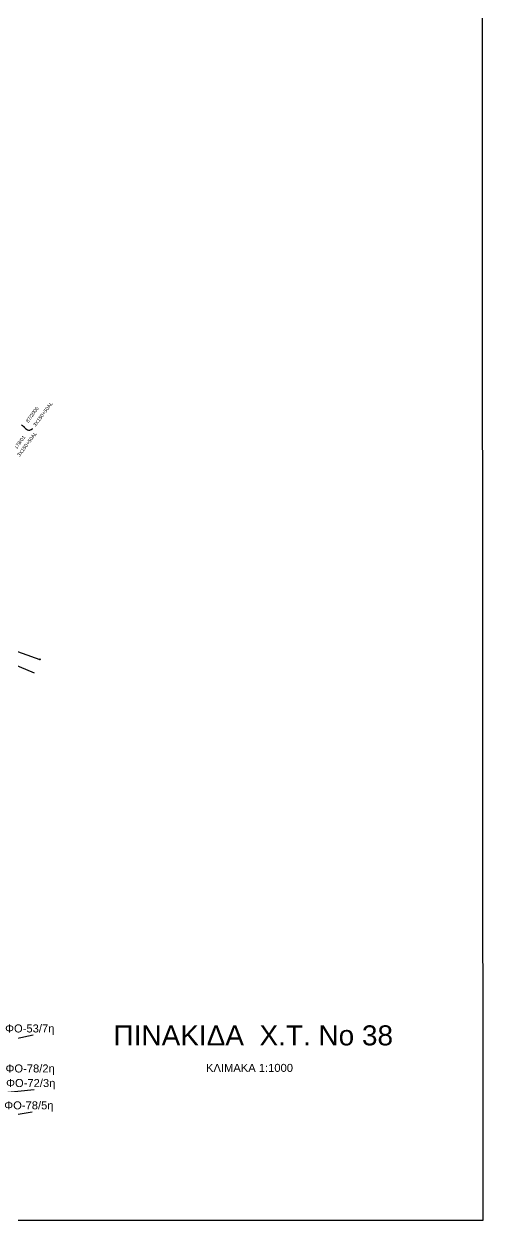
# Model space of a CAD drawing. Header units: millimetres. Extents: x 911 to 5440, y 753 to 2084.
# Drawn here: x 2970 to 3199, y 756 to 1354 of the extents above; entities that cross this region are included whole.
import ezdxf

# ---------------------------------------------------------------- set-up
doc = ezdxf.new("R2010")
doc.units = ezdxf.units.MM
doc.linetypes.add('DASHED', pattern=[19.05, 12.7, -6.35])
for name, color, linetype in [('Γυμνά εναέρια ΧΤ και ΦΟΠ (3Φ)   4x50+16AL', 7, 'Continuous'), ('Επιγραφές - Σχήματα', 7, 'Continuous'), ('Καλώδια ΧΤ   3x150+50AL', 7, 'DASHED'), ('Συνδέσεις', 7, 'Continuous'), ('Υπόβαθρο ΔΕΗ', 7, 'Continuous')]:
    doc.layers.add(name, color=color, linetype=linetype)
doc.styles.get("Standard").update_dxf_attribs({"font": 'arial.ttf'})
doc.linetypes.add('SYN_LINE', pattern='A,0.5,-0.0001,["/\\/\\/\\/",Standard,S=0.1,R=0,X=0,Y=-0.05],-0.25', length=0.7501)
doc.dimstyles.new('ISO-25', dxfattribs={"dimtxt": 2.5, "dimasz": 1.8, "dimexe": 1.25, "dimexo": 0.625, "dimtad": 1, "dimtxsty": 'Standard', "dimcen": 1.8, "dimadec": 0, "dimazin": 0, "dimtfac": 1, "dimtmove": 0, "dimatfit": 3, "dimfxl": 1.25, "dimarcsym": 0})

# ---------------------------------------------------------------- blocks, each defined once
blk = doc.blocks.new('_ΣΥΝΔΕΣΗ')
at = {"layer": 'Συνδέσεις', "linetype": 'SYN_LINE', "ltscale": 40}
blk.add_hatch(color=256, dxfattribs=at).paths.add_polyline_path([(0.5, 0, 1), (-0.5, 0, 1)])
at = {"layer": 'Συνδέσεις'}
blk.add_circle((0, 0), 0.5, dxfattribs=at)

msp = doc.modelspace()

# ---------------------------------------------------------------- linework, layer by layer
at = {"layer": 'Γυμνά εναέρια ΧΤ και ΦΟΠ (3Φ)   4x50+16AL', "color": 62}
msp.add_lwpolyline([(2957.42, 1043.68), (2977.57, 1036.61)], dxfattribs=at)
at = {"layer": 'Επιγραφές - Σχήματα', "ltscale": 10}
msp.add_lwpolyline([(2959.33, 756.34), (3199.2, 756.34), (3198.57, 1782.88), (3198.57, 1782.88)], dxfattribs=at)
at = {"layer": 'Υπόβαθρο ΔΕΗ'}
msp.add_lwpolyline([(2974.91, 1029.74), (2925.68, 1050.38)], dxfattribs=at)

# ---------------------------------------------------------------- block references
at = {"layer": 'Συνδέσεις', "xscale": 0.4499999999998181, "yscale": 0.4499999999998181, "zscale": 0.4499999999998181}
msp.add_blockref('_ΣΥΝΔΕΣΗ', (2977.57, 1036.61), dxfattribs=at)

# ---------------------------------------------------------------- texts
at = {"layer": 'Επιγραφές - Σχήματα', "color": 7, "char_height": 1.8, "width": 168.3718, "attachment_point": 1, "rotation": 54.18696}
for s, insert in [('87/2006', (2970.39, 1155.75)), ('178/01', (2964.55, 1142.54))]:
    msp.add_mtext(s, dxfattribs=dict(at, insert=insert))
at = {"layer": 'Επιγραφές - Σχήματα', "char_height": 4, "width": 11.1692, "attachment_point": 1}
for s, insert in [('ΦΟ-53/7η ', (2960.21, 854.12)), ('ΦΟ-78/2η ', (2960.4, 834.12)), ('ΦΟ-72/3η ', (2960.7, 826.84)), ('ΦΟ-78/5η ', (2959.78, 815.69))]:
    msp.add_mtext(s, dxfattribs=dict(at, insert=insert))
at = {"layer": 'Επιγραφές - Σχήματα', "ltscale": 10, "width": 315.0361, "attachment_point": 1}
for s, insert, char_height in [('ΠΙΝΑΚΙΔΑ  Χ.Τ. Νο 38', (3014.43, 853.66), 10), ('ΚΛΙΜΑΚΑ 1:1000', (3060.67, 834.42), 4)]:
    msp.add_mtext(s, dxfattribs=dict(at, insert=insert, char_height=char_height))
at = {"layer": 'Καλώδια ΧΤ   3x150+50AL', "color": 7, "char_height": 1.8, "width": 168.3718, "attachment_point": 1, "rotation": 53.08911}
for insert in [(2973.98, 1153.86), (2966.04, 1138.85)]:
    msp.add_mtext('3X150+50AL', dxfattribs=dict(at, insert=insert))

# ---------------------------------------------------------------- leaders
at = {"layer": 'Επιγραφές - Σχήματα', "path_type": 1}
msp.add_leader([(2968.39, 1153.83), (2972.52, 1151.2), (2974.1, 1152.07)], dimstyle='ISO-25', override={"dimgap": 0.625, "dimtad": 0}, dxfattribs=at)
at = {"layer": 'Επιγραφές - Σχήματα', "ltscale": 40}
for points in [[(2965.78, 847.02), (2974.17, 848.9)], [(2956.53, 819.83), (2974.66, 821.62)], [(2962.69, 808.58), (2973.74, 810.46)]]:
    msp.add_leader(points, dimstyle='ISO-25', override={"dimasz": 2, "dimtad": 0}, dxfattribs=at)

doc.saveas('drawing.dxf')
